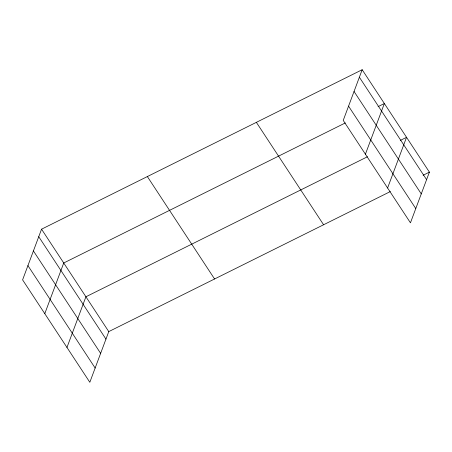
<?xml version="1.0" encoding="UTF-8"?>
<svg xmlns="http://www.w3.org/2000/svg" width="452" height="452" viewBox="0 0 452 452"><rect width="100%" height="100%" fill="white"/><g stroke="black" fill="none" stroke-linecap="round" stroke-linejoin="round"><path stroke-width="0.68" d="M362.176 69.721L343.232 120.396L410.45 222.813L429.4 172.133L362.176 69.721L41.55 229.187L22.6 279.867L89.824 382.279L108.768 331.604L390.353 191.558M44.782 313.66L63.732 262.985L345.311 122.938M66.964 347.458L85.914 296.783L367.499 156.737M365.414 154.194L384.364 103.514L378.064 106.649M387.596 187.992L406.546 137.312L400.246 140.448M423.1 175.269L429.4 172.133M359.374 77.23L426.592 179.647M354.046 91.474L421.264 193.891M348.56 106.152L415.778 208.57M256.369 122.345L323.592 224.763M147.358 176.562L214.576 278.98M41.55 229.187L108.768 331.604M38.742 236.695L105.96 339.113M33.414 250.939L100.638 353.357M27.928 265.618L95.146 368.035"/></g></svg>
